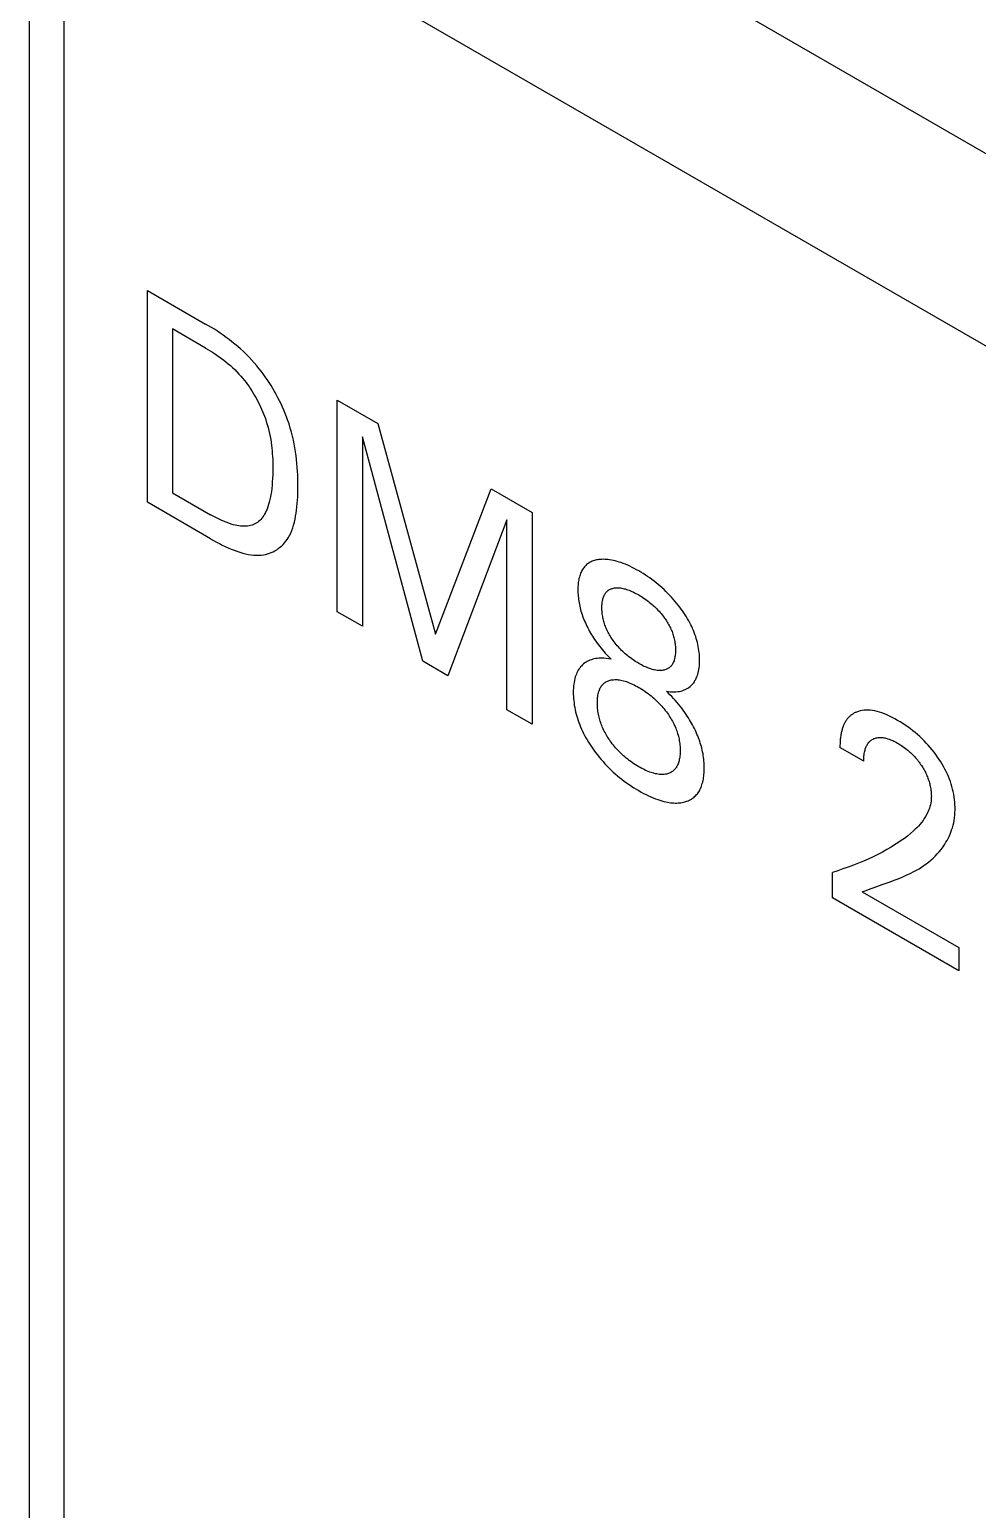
# Model space of a CAD drawing. Extents: x 0 to 420, y 0 to 297.
# Drawn here: x 175.19 to 183.23, y 140.64 to 153.19 of the extents above; entities that cross this region are included whole.
import ezdxf

# ---------------------------------------------------------------- set-up
doc = ezdxf.new("R2010")
doc.units = 0
doc.header["$LTSCALE"] = 23.1
doc.layers.add('40000_ISO', color=7, linetype='CONTINUOUS')

msp = doc.modelspace()

# ---------------------------------------------------------------- linework, layer by layer
at = {"layer": '40000_ISO', "color": 7, "linetype": 'CONTINUOUS'}
for p, q in [((199.879, 142.569), (176.191, 156.245)), ((175.191, 120.319), (175.191, 155.428)), ((175.484, 119.91), (175.484, 155.02)), ((199.172, 141.344), (175.484, 155.02)), ((176.191, 149.182), (176.191, 150.978)), ((176.191, 150.978), (176.684, 150.694)), ((176.404, 150.652), (176.404, 149.263)), ((176.684, 150.49), (176.404, 150.652)), ((176.709, 150.679), (176.684, 150.694)), ((176.734, 150.664), (176.709, 150.679)), ((176.759, 150.649), (176.734, 150.664)), ((176.784, 150.633), (176.759, 150.649)), ((176.809, 150.616), (176.784, 150.633)), ((176.833, 150.599), (176.809, 150.616)), ((176.858, 150.581), (176.833, 150.599)), ((176.883, 150.563), (176.858, 150.581)), ((176.908, 150.544), (176.883, 150.563)), ((176.932, 150.524), (176.908, 150.544)), ((176.957, 150.504), (176.932, 150.524)), ((176.981, 150.483), (176.957, 150.504)), ((176.684, 150.49), (176.703, 150.479)), ((176.703, 150.479), (176.722, 150.467)), ((176.722, 150.467), (176.742, 150.455)), ((176.742, 150.455), (176.761, 150.443)), ((176.761, 150.443), (176.78, 150.43)), ((176.78, 150.43), (176.799, 150.416)), ((176.799, 150.416), (176.819, 150.402)), ((176.819, 150.402), (176.838, 150.388)), ((176.838, 150.388), (176.857, 150.373)), ((177.005, 150.461), (176.981, 150.483)), ((177.028, 150.438), (177.005, 150.461)), ((177.052, 150.415), (177.028, 150.438)), ((177.074, 150.391), (177.052, 150.415)), ((177.097, 150.366), (177.074, 150.391)), ((176.857, 150.373), (176.876, 150.357)), ((176.876, 150.357), (176.894, 150.341)), ((176.894, 150.341), (176.913, 150.324)), ((176.913, 150.324), (176.931, 150.307)), ((176.931, 150.307), (176.949, 150.289)), ((176.949, 150.289), (176.966, 150.27)), ((176.966, 150.27), (176.984, 150.251)), ((176.984, 150.251), (177.001, 150.231)), ((177.119, 150.34), (177.097, 150.366)), ((177.137, 150.318), (177.119, 150.34)), ((177.155, 150.295), (177.137, 150.318)), ((177.173, 150.271), (177.155, 150.295)), ((177.19, 150.247), (177.173, 150.271)), ((177.001, 150.231), (177.014, 150.214)), ((177.014, 150.214), (177.027, 150.197)), ((177.027, 150.197), (177.04, 150.18)), ((177.04, 150.18), (177.053, 150.163)), ((177.053, 150.163), (177.065, 150.145)), ((177.065, 150.145), (177.077, 150.126)), ((177.077, 150.126), (177.088, 150.108)), ((177.207, 150.223), (177.19, 150.247)), ((177.223, 150.198), (177.207, 150.223)), ((177.239, 150.173), (177.223, 150.198)), ((177.254, 150.147), (177.239, 150.173)), ((177.269, 150.121), (177.254, 150.147)), ((177.088, 150.108), (177.1, 150.089)), ((177.1, 150.089), (177.11, 150.07)), ((177.11, 150.07), (177.121, 150.05)), ((177.121, 150.05), (177.131, 150.031)), ((177.131, 150.031), (177.141, 150.011)), ((177.141, 150.011), (177.15, 149.992)), ((177.284, 150.095), (177.269, 150.121)), ((177.298, 150.069), (177.284, 150.095)), ((177.311, 150.042), (177.298, 150.069)), ((177.324, 150.016), (177.311, 150.042)), ((177.337, 149.989), (177.324, 150.016)), ((177.801, 148.253), (177.801, 150.049)), ((177.801, 150.049), (178.146, 149.85)), ((177.15, 149.992), (177.159, 149.972)), ((177.159, 149.972), (177.168, 149.952)), ((177.168, 149.952), (177.176, 149.932)), ((177.176, 149.932), (177.184, 149.912)), ((177.184, 149.912), (177.191, 149.892)), ((177.191, 149.892), (177.199, 149.867)), ((177.348, 149.962), (177.337, 149.989)), ((177.359, 149.935), (177.348, 149.962)), ((177.37, 149.908), (177.359, 149.935)), ((177.38, 149.881), (177.37, 149.908)), ((177.392, 149.847), (177.38, 149.881)), ((177.199, 149.867), (177.207, 149.841)), ((177.207, 149.841), (177.214, 149.816)), ((177.214, 149.816), (177.221, 149.79)), ((177.221, 149.79), (177.226, 149.765)), ((177.226, 149.765), (177.231, 149.74)), ((177.402, 149.812), (177.392, 149.847)), ((177.412, 149.778), (177.402, 149.812)), ((177.421, 149.744), (177.412, 149.778)), ((178.146, 149.85), (178.634, 148.064)), ((177.231, 149.74), (177.236, 149.715)), ((177.236, 149.715), (177.24, 149.69)), ((177.24, 149.69), (177.243, 149.666)), ((177.243, 149.666), (177.246, 149.641)), ((177.246, 149.641), (177.248, 149.617)), ((177.429, 149.71), (177.421, 149.744)), ((177.436, 149.677), (177.429, 149.71)), ((177.442, 149.643), (177.436, 149.677)), ((177.447, 149.61), (177.442, 149.643)), ((178.014, 149.738), (178.014, 148.13)), ((178.526, 147.834), (178.014, 149.738)), ((177.248, 149.617), (177.25, 149.593)), ((177.25, 149.593), (177.252, 149.569)), ((177.252, 149.569), (177.253, 149.545)), ((177.253, 149.545), (177.254, 149.521)), ((177.254, 149.521), (177.254, 149.498)), ((177.254, 149.498), (177.254, 149.475)), ((177.452, 149.577), (177.447, 149.61)), ((177.456, 149.544), (177.452, 149.577)), ((177.459, 149.511), (177.456, 149.544)), ((177.462, 149.478), (177.459, 149.511)), ((177.252, 149.385), (177.25, 149.356)), ((177.253, 149.415), (177.252, 149.385)), ((177.254, 149.445), (177.253, 149.415)), ((177.254, 149.475), (177.254, 149.445)), ((177.464, 149.445), (177.462, 149.478)), ((177.465, 149.413), (177.464, 149.445)), ((177.466, 149.381), (177.465, 149.413)), ((177.467, 149.349), (177.466, 149.381)), ((176.404, 149.263), (176.727, 149.076)), ((177.238, 149.249), (177.234, 149.227)), ((177.242, 149.272), (177.238, 149.249)), ((177.245, 149.3), (177.242, 149.272)), ((177.248, 149.328), (177.245, 149.3)), ((177.25, 149.356), (177.248, 149.328)), ((177.465, 149.229), (177.466, 149.258)), ((177.466, 149.258), (177.467, 149.288)), ((177.467, 149.317), (177.467, 149.349)), ((177.467, 149.288), (177.467, 149.317)), ((178.634, 148.064), (179.107, 149.295)), ((179.107, 149.295), (179.453, 149.095)), ((176.726, 148.873), (176.191, 149.182)), ((177.205, 149.123), (177.199, 149.109)), ((177.212, 149.143), (177.205, 149.123)), ((177.219, 149.163), (177.212, 149.143)), ((177.224, 149.184), (177.219, 149.163)), ((177.23, 149.205), (177.224, 149.184)), ((177.234, 149.227), (177.23, 149.205)), ((177.456, 149.116), (177.459, 149.144)), ((177.459, 149.144), (177.462, 149.172)), ((177.462, 149.172), (177.464, 149.2)), ((177.464, 149.2), (177.465, 149.229)), ((176.749, 149.064), (176.727, 149.076)), ((176.771, 149.052), (176.749, 149.064)), ((176.793, 149.041), (176.771, 149.052)), ((176.815, 149.03), (176.793, 149.041)), ((176.837, 149.021), (176.815, 149.03)), ((176.859, 149.012), (176.837, 149.021)), ((176.88, 149.004), (176.859, 149.012)), ((176.902, 148.997), (176.88, 149.004)), ((176.918, 148.992), (176.902, 148.997)), ((177.09, 148.993), (177.078, 148.989)), ((177.101, 148.999), (177.09, 148.993)), ((177.112, 149.005), (177.101, 148.999)), ((177.123, 149.011), (177.112, 149.005)), ((177.133, 149.019), (177.123, 149.011)), ((177.143, 149.027), (177.133, 149.019)), ((177.152, 149.037), (177.143, 149.027)), ((177.161, 149.047), (177.152, 149.037)), ((177.17, 149.058), (177.161, 149.047)), ((177.178, 149.07), (177.17, 149.058)), ((177.185, 149.082), (177.178, 149.07)), ((177.192, 149.096), (177.185, 149.082)), ((177.199, 149.109), (177.192, 149.096)), ((177.431, 148.988), (177.437, 149.013)), ((177.437, 149.013), (177.443, 149.038)), ((177.443, 149.038), (177.448, 149.063)), ((177.448, 149.063), (177.452, 149.09)), ((177.452, 149.09), (177.456, 149.116)), ((179.24, 149.032), (178.74, 147.71)), ((179.24, 147.422), (179.24, 149.032)), ((179.453, 149.095), (179.453, 147.299)), ((176.726, 148.873), (176.751, 148.859)), ((176.934, 148.988), (176.918, 148.992)), ((176.95, 148.985), (176.934, 148.988)), ((176.965, 148.982), (176.95, 148.985)), ((176.981, 148.98), (176.965, 148.982)), ((176.996, 148.979), (176.981, 148.98)), ((177.011, 148.978), (176.996, 148.979)), ((177.026, 148.979), (177.011, 148.978)), ((177.04, 148.98), (177.026, 148.979)), ((177.053, 148.982), (177.04, 148.98)), ((177.066, 148.985), (177.053, 148.982)), ((177.078, 148.989), (177.066, 148.985)), ((177.375, 148.865), (177.385, 148.881)), ((177.385, 148.881), (177.396, 148.9)), ((177.396, 148.9), (177.406, 148.921)), ((177.406, 148.921), (177.415, 148.942)), ((177.415, 148.942), (177.423, 148.965)), ((177.423, 148.965), (177.431, 148.988)), ((176.751, 148.859), (176.776, 148.845)), ((176.776, 148.845), (176.801, 148.832)), ((176.801, 148.832), (176.826, 148.819)), ((176.826, 148.819), (176.851, 148.807)), ((176.851, 148.807), (176.876, 148.796)), ((176.876, 148.796), (176.901, 148.785)), ((176.901, 148.785), (176.925, 148.775)), ((176.925, 148.775), (176.95, 148.766)), ((176.95, 148.766), (176.974, 148.758)), ((176.974, 148.758), (176.999, 148.751)), ((176.999, 148.751), (177.023, 148.745)), ((177.023, 148.745), (177.046, 148.74)), ((177.191, 148.739), (177.208, 148.744)), ((177.208, 148.744), (177.225, 148.749)), ((177.225, 148.749), (177.241, 148.755)), ((177.241, 148.755), (177.257, 148.762)), ((177.257, 148.762), (177.272, 148.77)), ((177.272, 148.77), (177.287, 148.779)), ((177.287, 148.779), (177.301, 148.789)), ((177.301, 148.789), (177.315, 148.8)), ((177.315, 148.8), (177.328, 148.811)), ((177.328, 148.811), (177.341, 148.824)), ((177.341, 148.824), (177.353, 148.837)), ((177.353, 148.837), (177.364, 148.851)), ((177.364, 148.851), (177.375, 148.865)), ((177.046, 148.74), (177.07, 148.736)), ((177.07, 148.736), (177.093, 148.733)), ((177.093, 148.733), (177.115, 148.732)), ((177.115, 148.732), (177.138, 148.732)), ((177.138, 148.732), (177.156, 148.734)), ((177.156, 148.734), (177.174, 148.736)), ((177.174, 148.736), (177.191, 148.739)), ((179.886, 148.62), (179.881, 148.612)), ((179.891, 148.627), (179.886, 148.62)), ((179.897, 148.634), (179.891, 148.627)), ((179.903, 148.641), (179.897, 148.634)), ((179.909, 148.647), (179.903, 148.641)), ((179.916, 148.653), (179.909, 148.647)), ((179.923, 148.659), (179.916, 148.653)), ((179.93, 148.664), (179.923, 148.659)), ((179.938, 148.669), (179.93, 148.664)), ((179.946, 148.674), (179.938, 148.669)), ((179.954, 148.678), (179.946, 148.674)), ((179.963, 148.682), (179.954, 148.678)), ((179.972, 148.685), (179.963, 148.682)), ((179.981, 148.688), (179.972, 148.685)), ((179.99, 148.69), (179.981, 148.688)), ((179.999, 148.693), (179.99, 148.69)), ((180.008, 148.694), (179.999, 148.693)), ((180.02, 148.696), (180.008, 148.694)), ((180.033, 148.698), (180.02, 148.696)), ((180.045, 148.698), (180.033, 148.698)), ((180.058, 148.699), (180.045, 148.698)), ((180.071, 148.698), (180.058, 148.699)), ((180.084, 148.698), (180.071, 148.698)), ((180.097, 148.697), (180.084, 148.698)), ((180.11, 148.695), (180.097, 148.697)), ((180.126, 148.692), (180.11, 148.695)), ((180.143, 148.689), (180.126, 148.692)), ((180.159, 148.685), (180.143, 148.689)), ((180.176, 148.68), (180.159, 148.685)), ((180.193, 148.675), (180.176, 148.68)), ((180.21, 148.67), (180.193, 148.675)), ((180.227, 148.663), (180.21, 148.67)), ((180.245, 148.656), (180.227, 148.663)), ((180.264, 148.648), (180.245, 148.656)), ((180.283, 148.639), (180.264, 148.648)), ((180.301, 148.63), (180.283, 148.639)), ((180.32, 148.62), (180.301, 148.63)), ((180.339, 148.61), (180.32, 148.62)), ((179.845, 148.501), (179.844, 148.489)), ((179.847, 148.513), (179.845, 148.501)), ((179.849, 148.525), (179.847, 148.513)), ((179.851, 148.536), (179.849, 148.525)), ((179.854, 148.547), (179.851, 148.536)), ((179.857, 148.558), (179.854, 148.547)), ((179.86, 148.568), (179.857, 148.558)), ((179.864, 148.578), (179.86, 148.568)), ((179.868, 148.587), (179.864, 148.578)), ((179.872, 148.596), (179.868, 148.587)), ((179.876, 148.604), (179.872, 148.596)), ((179.881, 148.612), (179.876, 148.604)), ((180.358, 148.6), (180.339, 148.61)), ((180.376, 148.588), (180.358, 148.6)), ((180.395, 148.577), (180.376, 148.588)), ((180.414, 148.565), (180.395, 148.577)), ((180.433, 148.552), (180.414, 148.565)), ((180.451, 148.54), (180.433, 148.552)), ((180.47, 148.526), (180.451, 148.54)), ((180.489, 148.512), (180.47, 148.526)), ((180.506, 148.499), (180.489, 148.512)), ((180.523, 148.485), (180.506, 148.499)), ((179.843, 148.477), (179.842, 148.465)), ((179.842, 148.465), (179.842, 148.452)), ((179.842, 148.452), (179.842, 148.439)), ((179.842, 148.439), (179.842, 148.426)), ((179.842, 148.426), (179.842, 148.412)), ((179.842, 148.412), (179.843, 148.399)), ((179.844, 148.489), (179.843, 148.477)), ((179.843, 148.399), (179.844, 148.385)), ((179.844, 148.385), (179.846, 148.371)), ((179.846, 148.371), (179.847, 148.357)), ((180.054, 148.363), (180.056, 148.371)), ((180.056, 148.371), (180.059, 148.378)), ((180.059, 148.378), (180.062, 148.386)), ((180.062, 148.386), (180.065, 148.392)), ((180.065, 148.392), (180.068, 148.399)), ((180.068, 148.399), (180.072, 148.405)), ((180.072, 148.405), (180.076, 148.411)), ((180.076, 148.411), (180.08, 148.416)), ((180.08, 148.416), (180.084, 148.422)), ((180.084, 148.422), (180.089, 148.426)), ((180.089, 148.426), (180.094, 148.431)), ((180.094, 148.431), (180.099, 148.435)), ((180.099, 148.435), (180.105, 148.439)), ((180.105, 148.439), (180.111, 148.442)), ((180.111, 148.442), (180.117, 148.445)), ((180.117, 148.445), (180.123, 148.448)), ((180.123, 148.448), (180.129, 148.45)), ((180.129, 148.45), (180.136, 148.452)), ((180.136, 148.452), (180.143, 148.454)), ((180.143, 148.454), (180.151, 148.455)), ((180.151, 148.455), (180.159, 148.456)), ((180.159, 148.456), (180.168, 148.457)), ((180.168, 148.457), (180.177, 148.457)), ((180.177, 148.457), (180.186, 148.457)), ((180.186, 148.457), (180.195, 148.456)), ((180.195, 148.456), (180.204, 148.455)), ((180.204, 148.455), (180.214, 148.454)), ((180.214, 148.454), (180.224, 148.452)), ((180.224, 148.452), (180.234, 148.449)), ((180.234, 148.449), (180.244, 148.447)), ((180.244, 148.447), (180.255, 148.443)), ((180.255, 148.443), (180.265, 148.44)), ((180.265, 148.44), (180.276, 148.436)), ((180.276, 148.436), (180.287, 148.431)), ((180.287, 148.431), (180.299, 148.426)), ((180.299, 148.426), (180.311, 148.421)), ((180.311, 148.421), (180.322, 148.415)), ((180.322, 148.415), (180.334, 148.409)), ((180.334, 148.409), (180.346, 148.403)), ((180.346, 148.403), (180.358, 148.396)), ((180.358, 148.396), (180.369, 148.389)), ((180.369, 148.389), (180.381, 148.382)), ((180.381, 148.382), (180.393, 148.374)), ((180.393, 148.374), (180.405, 148.366)), ((180.405, 148.366), (180.417, 148.358)), ((180.539, 148.471), (180.523, 148.485)), ((180.556, 148.456), (180.539, 148.471)), ((180.573, 148.441), (180.556, 148.456)), ((180.589, 148.425), (180.573, 148.441)), ((180.605, 148.409), (180.589, 148.425)), ((180.62, 148.393), (180.605, 148.409)), ((180.635, 148.377), (180.62, 148.393)), ((180.65, 148.361), (180.635, 148.377)), ((178.014, 148.13), (177.801, 148.253)), ((179.847, 148.357), (179.849, 148.343)), ((179.849, 148.343), (179.852, 148.328)), ((179.852, 148.328), (179.854, 148.314)), ((179.854, 148.314), (179.858, 148.3)), ((179.858, 148.3), (179.861, 148.286)), ((179.861, 148.286), (179.864, 148.272)), ((179.864, 148.272), (179.868, 148.258)), ((179.868, 148.258), (179.873, 148.244)), ((179.873, 148.244), (179.877, 148.23)), ((180.046, 148.308), (180.047, 148.318)), ((180.046, 148.298), (180.046, 148.308)), ((180.046, 148.288), (180.046, 148.298)), ((180.046, 148.278), (180.046, 148.288)), ((180.046, 148.268), (180.046, 148.278)), ((180.047, 148.257), (180.046, 148.268)), ((180.047, 148.318), (180.048, 148.327)), ((180.048, 148.247), (180.047, 148.257)), ((180.048, 148.327), (180.049, 148.336)), ((180.049, 148.236), (180.048, 148.247)), ((180.049, 148.336), (180.05, 148.346)), ((180.05, 148.346), (180.052, 148.354)), ((180.052, 148.354), (180.054, 148.363)), ((180.417, 148.358), (180.428, 148.35)), ((180.428, 148.35), (180.44, 148.341)), ((180.44, 148.341), (180.45, 148.333)), ((180.45, 148.333), (180.461, 148.324)), ((180.461, 148.324), (180.471, 148.316)), ((180.471, 148.316), (180.481, 148.307)), ((180.481, 148.307), (180.492, 148.297)), ((180.492, 148.297), (180.502, 148.288)), ((180.502, 148.288), (180.512, 148.278)), ((180.512, 148.278), (180.521, 148.268)), ((180.521, 148.268), (180.53, 148.258)), ((180.53, 148.258), (180.539, 148.248)), ((180.539, 148.248), (180.547, 148.238)), ((180.665, 148.344), (180.65, 148.361)), ((180.679, 148.327), (180.665, 148.344)), ((180.693, 148.309), (180.679, 148.327)), ((180.707, 148.291), (180.693, 148.309)), ((180.719, 148.275), (180.707, 148.291)), ((180.73, 148.26), (180.719, 148.275)), ((180.741, 148.244), (180.73, 148.26)), ((180.751, 148.227), (180.741, 148.244)), ((179.877, 148.23), (179.882, 148.215)), ((179.882, 148.215), (179.887, 148.201)), ((179.887, 148.201), (179.893, 148.187)), ((179.893, 148.187), (179.899, 148.173)), ((179.899, 148.173), (179.905, 148.159)), ((179.905, 148.159), (179.912, 148.145)), ((179.912, 148.145), (179.919, 148.13)), ((179.919, 148.13), (179.926, 148.116)), ((179.926, 148.116), (179.934, 148.101)), ((180.05, 148.225), (180.049, 148.236)), ((180.052, 148.214), (180.05, 148.225)), ((180.054, 148.203), (180.052, 148.214)), ((180.056, 148.192), (180.054, 148.203)), ((180.059, 148.182), (180.056, 148.192)), ((180.062, 148.172), (180.059, 148.182)), ((180.065, 148.161), (180.062, 148.172)), ((180.068, 148.151), (180.065, 148.161)), ((180.071, 148.14), (180.068, 148.151)), ((180.075, 148.13), (180.071, 148.14)), ((180.079, 148.12), (180.075, 148.13)), ((180.084, 148.109), (180.079, 148.12)), ((180.547, 148.238), (180.556, 148.227)), ((180.556, 148.227), (180.564, 148.217)), ((180.564, 148.217), (180.573, 148.206)), ((180.573, 148.206), (180.574, 148.203)), ((180.574, 148.203), (180.581, 148.194)), ((180.581, 148.194), (180.587, 148.185)), ((180.587, 148.185), (180.593, 148.175)), ((180.593, 148.175), (180.599, 148.166)), ((180.599, 148.166), (180.605, 148.156)), ((180.605, 148.156), (180.611, 148.146)), ((180.611, 148.146), (180.616, 148.136)), ((180.616, 148.136), (180.622, 148.126)), ((180.622, 148.126), (180.627, 148.116)), ((180.627, 148.116), (180.631, 148.106)), ((180.762, 148.211), (180.751, 148.227)), ((180.772, 148.194), (180.762, 148.211)), ((180.782, 148.177), (180.772, 148.194)), ((180.791, 148.16), (180.782, 148.177)), ((180.8, 148.143), (180.791, 148.16)), ((180.808, 148.127), (180.8, 148.143)), ((180.815, 148.11), (180.808, 148.127)), ((179.934, 148.101), (179.941, 148.087)), ((179.941, 148.087), (179.95, 148.073)), ((179.95, 148.073), (179.958, 148.059)), ((179.958, 148.059), (179.966, 148.045)), ((179.966, 148.045), (179.975, 148.032)), ((179.975, 148.032), (179.984, 148.018)), ((179.984, 148.018), (179.994, 148.003)), ((179.994, 148.003), (180.005, 147.988)), ((180.088, 148.099), (180.084, 148.109)), ((180.093, 148.089), (180.088, 148.099)), ((180.099, 148.078), (180.093, 148.089)), ((180.104, 148.068), (180.099, 148.078)), ((180.11, 148.058), (180.104, 148.068)), ((180.116, 148.048), (180.11, 148.058)), ((180.122, 148.038), (180.116, 148.048)), ((180.128, 148.028), (180.122, 148.038)), ((180.135, 148.018), (180.128, 148.028)), ((180.142, 148.009), (180.135, 148.018)), ((180.15, 147.998), (180.142, 148.009)), ((180.158, 147.987), (180.15, 147.998)), ((180.631, 148.106), (180.636, 148.095)), ((180.636, 148.095), (180.64, 148.085)), ((180.64, 148.085), (180.644, 148.075)), ((180.644, 148.075), (180.647, 148.064)), ((180.647, 148.064), (180.651, 148.054)), ((180.651, 148.054), (180.654, 148.044)), ((180.654, 148.044), (180.656, 148.034)), ((180.656, 148.034), (180.659, 148.023)), ((180.659, 148.023), (180.661, 148.012)), ((180.661, 148.012), (180.663, 148.001)), ((180.663, 148.001), (180.665, 147.991)), ((180.665, 147.991), (180.667, 147.98)), ((180.822, 148.094), (180.815, 148.11)), ((180.829, 148.077), (180.822, 148.094)), ((180.835, 148.06), (180.829, 148.077)), ((180.841, 148.044), (180.835, 148.06)), ((180.846, 148.027), (180.841, 148.044)), ((180.851, 148.01), (180.846, 148.027)), ((180.855, 147.994), (180.851, 148.01)), ((180.859, 147.976), (180.855, 147.994)), ((180.005, 147.988), (180.016, 147.973)), ((180.016, 147.973), (180.027, 147.958)), ((180.027, 147.958), (180.039, 147.944)), ((180.039, 147.944), (180.05, 147.93)), ((180.05, 147.93), (180.062, 147.916)), ((180.062, 147.916), (180.074, 147.903)), ((180.074, 147.903), (180.086, 147.889)), ((180.086, 147.889), (180.098, 147.876)), ((180.098, 147.876), (180.11, 147.864)), ((180.11, 147.864), (180.123, 147.852)), ((180.167, 147.976), (180.158, 147.987)), ((180.176, 147.965), (180.167, 147.976)), ((180.185, 147.955), (180.176, 147.965)), ((180.194, 147.945), (180.185, 147.955)), ((180.203, 147.935), (180.194, 147.945)), ((180.213, 147.925), (180.203, 147.935)), ((180.223, 147.915), (180.213, 147.925)), ((180.233, 147.906), (180.223, 147.915)), ((180.244, 147.897), (180.233, 147.906)), ((180.254, 147.888), (180.244, 147.897)), ((180.264, 147.879), (180.254, 147.888)), ((180.275, 147.871), (180.264, 147.879)), ((180.287, 147.862), (180.275, 147.871)), ((180.665, 147.87), (180.663, 147.861)), ((180.667, 147.879), (180.665, 147.87)), ((180.667, 147.98), (180.668, 147.969)), ((180.668, 147.889), (180.667, 147.879)), ((180.668, 147.969), (180.669, 147.959)), ((180.669, 147.898), (180.668, 147.889)), ((180.669, 147.959), (180.669, 147.948)), ((180.669, 147.948), (180.67, 147.938)), ((180.67, 147.918), (180.669, 147.908)), ((180.669, 147.908), (180.669, 147.898)), ((180.67, 147.938), (180.67, 147.928)), ((180.67, 147.928), (180.67, 147.918)), ((180.863, 147.959), (180.859, 147.976)), ((180.866, 147.942), (180.863, 147.959)), ((180.868, 147.925), (180.866, 147.942)), ((180.87, 147.908), (180.868, 147.925)), ((180.872, 147.892), (180.87, 147.908)), ((180.873, 147.875), (180.872, 147.892)), ((180.873, 147.859), (180.873, 147.875)), ((178.74, 147.71), (178.526, 147.834)), ((179.839, 147.747), (179.833, 147.736)), ((179.844, 147.757), (179.839, 147.747)), ((179.851, 147.767), (179.844, 147.757)), ((179.857, 147.776), (179.851, 147.767)), ((179.864, 147.785), (179.857, 147.776)), ((179.871, 147.793), (179.864, 147.785)), ((179.88, 147.803), (179.871, 147.793)), ((179.89, 147.811), (179.88, 147.803)), ((179.9, 147.819), (179.89, 147.811)), ((179.911, 147.826), (179.9, 147.819)), ((179.921, 147.832), (179.911, 147.826)), ((179.933, 147.838), (179.921, 147.832)), ((179.944, 147.843), (179.933, 147.838)), ((179.956, 147.847), (179.944, 147.843)), ((179.968, 147.851), (179.956, 147.847)), ((179.981, 147.854), (179.968, 147.851)), ((179.993, 147.856), (179.981, 147.854)), ((180.006, 147.858), (179.993, 147.856)), ((180.02, 147.86), (180.006, 147.858)), ((180.034, 147.86), (180.02, 147.86)), ((180.048, 147.86), (180.034, 147.86)), ((180.062, 147.86), (180.048, 147.86)), ((180.082, 147.858), (180.062, 147.86)), ((180.102, 147.855), (180.082, 147.858)), ((180.123, 147.852), (180.102, 147.855)), ((180.298, 147.853), (180.287, 147.862)), ((180.31, 147.845), (180.298, 147.853)), ((180.322, 147.837), (180.31, 147.845)), ((180.334, 147.83), (180.322, 147.837)), ((180.346, 147.822), (180.334, 147.83)), ((180.358, 147.815), (180.346, 147.822)), ((180.37, 147.809), (180.358, 147.815)), ((180.381, 147.802), (180.37, 147.809)), ((180.393, 147.796), (180.381, 147.802)), ((180.405, 147.79), (180.393, 147.796)), ((180.417, 147.785), (180.405, 147.79)), ((180.429, 147.78), (180.417, 147.785)), ((180.441, 147.775), (180.429, 147.78)), ((180.451, 147.771), (180.441, 147.775)), ((180.461, 147.768), (180.451, 147.771)), ((180.472, 147.765), (180.461, 147.768)), ((180.482, 147.762), (180.472, 147.765)), ((180.492, 147.76), (180.482, 147.762)), ((180.503, 147.758), (180.492, 147.76)), ((180.513, 147.756), (180.503, 147.758)), ((180.522, 147.756), (180.513, 147.756)), ((180.531, 147.755), (180.522, 147.756)), ((180.54, 147.755), (180.531, 147.755)), ((180.549, 147.755), (180.54, 147.755)), ((180.557, 147.756), (180.549, 147.755)), ((180.566, 147.758), (180.557, 147.756)), ((180.574, 147.759), (180.566, 147.758)), ((180.58, 147.761), (180.574, 147.759)), ((180.587, 147.763), (180.58, 147.761)), ((180.593, 147.766), (180.587, 147.763)), ((180.6, 147.768), (180.593, 147.766)), ((180.605, 147.772), (180.6, 147.768)), ((180.611, 147.775), (180.605, 147.772)), ((180.617, 147.779), (180.611, 147.775)), ((180.622, 147.783), (180.617, 147.779)), ((180.627, 147.788), (180.622, 147.783)), ((180.632, 147.793), (180.627, 147.788)), ((180.636, 147.798), (180.632, 147.793)), ((180.64, 147.804), (180.636, 147.798)), ((180.644, 147.81), (180.64, 147.804)), ((180.648, 147.816), (180.644, 147.81)), ((180.651, 147.823), (180.648, 147.816)), ((180.654, 147.83), (180.651, 147.823)), ((180.657, 147.837), (180.654, 147.83)), ((180.659, 147.844), (180.657, 147.837)), ((180.661, 147.853), (180.659, 147.844)), ((180.663, 147.861), (180.661, 147.853)), ((180.862, 147.735), (180.865, 147.749)), ((180.865, 147.749), (180.868, 147.764)), ((180.868, 147.764), (180.87, 147.779)), ((180.87, 147.779), (180.872, 147.795)), ((180.872, 147.795), (180.873, 147.811)), ((180.874, 147.843), (180.873, 147.859)), ((180.873, 147.827), (180.874, 147.843)), ((180.873, 147.811), (180.873, 147.827)), ((179.805, 147.622), (179.804, 147.605)), ((179.807, 147.639), (179.805, 147.622)), ((179.81, 147.655), (179.807, 147.639)), ((179.813, 147.671), (179.81, 147.655)), ((179.816, 147.686), (179.813, 147.671)), ((179.82, 147.701), (179.816, 147.686)), ((179.824, 147.713), (179.82, 147.701)), ((179.829, 147.725), (179.824, 147.713)), ((179.833, 147.736), (179.829, 147.725)), ((180.032, 147.608), (180.036, 147.615)), ((180.036, 147.615), (180.04, 147.622)), ((180.04, 147.622), (180.045, 147.628)), ((180.045, 147.628), (180.05, 147.634)), ((180.05, 147.634), (180.055, 147.64)), ((180.055, 147.64), (180.061, 147.645)), ((180.061, 147.645), (180.067, 147.65)), ((180.067, 147.65), (180.073, 147.654)), ((180.073, 147.654), (180.079, 147.658)), ((180.079, 147.658), (180.086, 147.662)), ((180.086, 147.662), (180.093, 147.665)), ((180.093, 147.665), (180.1, 147.668)), ((180.1, 147.668), (180.108, 147.671)), ((180.108, 147.671), (180.115, 147.673)), ((180.115, 147.673), (180.124, 147.675)), ((180.124, 147.675), (180.134, 147.676)), ((180.134, 147.676), (180.144, 147.677)), ((180.144, 147.677), (180.154, 147.678)), ((180.154, 147.678), (180.164, 147.678)), ((180.164, 147.678), (180.174, 147.678)), ((180.174, 147.678), (180.184, 147.677)), ((180.184, 147.677), (180.195, 147.675)), ((180.195, 147.675), (180.207, 147.673)), ((180.207, 147.673), (180.218, 147.671)), ((180.218, 147.671), (180.23, 147.668)), ((180.23, 147.668), (180.242, 147.664)), ((180.242, 147.664), (180.253, 147.661)), ((180.253, 147.661), (180.265, 147.656)), ((180.265, 147.656), (180.278, 147.651)), ((180.278, 147.651), (180.291, 147.646)), ((180.291, 147.646), (180.305, 147.64)), ((180.305, 147.64), (180.318, 147.633)), ((180.318, 147.633), (180.331, 147.626)), ((180.331, 147.626), (180.344, 147.619)), ((180.344, 147.619), (180.358, 147.612)), ((180.774, 147.605), (180.784, 147.612)), ((180.784, 147.612), (180.793, 147.619)), ((180.793, 147.619), (180.802, 147.627)), ((180.802, 147.627), (180.81, 147.635)), ((180.81, 147.635), (180.817, 147.643)), ((180.817, 147.643), (180.824, 147.651)), ((180.824, 147.651), (180.83, 147.66)), ((180.83, 147.66), (180.835, 147.669)), ((180.835, 147.669), (180.841, 147.679)), ((180.841, 147.679), (180.846, 147.689)), ((180.846, 147.689), (180.85, 147.699)), ((180.85, 147.699), (180.854, 147.71)), ((180.854, 147.71), (180.858, 147.721)), ((180.858, 147.721), (180.862, 147.735)), ((179.804, 147.605), (179.803, 147.588)), ((179.803, 147.588), (179.803, 147.57)), ((179.803, 147.57), (179.803, 147.553)), ((179.803, 147.553), (179.804, 147.535)), ((179.804, 147.535), (179.805, 147.517)), ((179.805, 147.517), (179.807, 147.498)), ((179.807, 147.498), (179.809, 147.48)), ((180.007, 147.493), (180.008, 147.504)), ((180.007, 147.482), (180.007, 147.493)), ((180.008, 147.515), (180.009, 147.526)), ((180.008, 147.504), (180.008, 147.515)), ((180.009, 147.526), (180.011, 147.536)), ((180.011, 147.536), (180.012, 147.547)), ((180.012, 147.547), (180.014, 147.557)), ((180.014, 147.557), (180.016, 147.567)), ((180.016, 147.567), (180.019, 147.576)), ((180.019, 147.576), (180.022, 147.584)), ((180.022, 147.584), (180.025, 147.592)), ((180.025, 147.592), (180.028, 147.6)), ((180.028, 147.6), (180.032, 147.608)), ((180.358, 147.612), (180.371, 147.604)), ((180.371, 147.604), (180.384, 147.596)), ((180.384, 147.596), (180.398, 147.587)), ((180.398, 147.587), (180.411, 147.578)), ((180.411, 147.578), (180.424, 147.569)), ((180.424, 147.569), (180.438, 147.559)), ((180.438, 147.559), (180.451, 147.549)), ((180.451, 147.549), (180.463, 147.54)), ((180.463, 147.54), (180.475, 147.53)), ((180.475, 147.53), (180.486, 147.52)), ((180.486, 147.52), (180.498, 147.509)), ((180.498, 147.509), (180.509, 147.498)), ((180.509, 147.498), (180.521, 147.487)), ((180.521, 147.487), (180.532, 147.476)), ((180.608, 147.565), (180.593, 147.579)), ((180.593, 147.579), (180.609, 147.576)), ((180.623, 147.55), (180.608, 147.565)), ((180.609, 147.576), (180.626, 147.575)), ((180.638, 147.534), (180.623, 147.55)), ((180.626, 147.575), (180.642, 147.574)), ((180.652, 147.519), (180.638, 147.534)), ((180.642, 147.574), (180.658, 147.574)), ((180.667, 147.503), (180.652, 147.519)), ((180.658, 147.574), (180.673, 147.574)), ((180.681, 147.487), (180.667, 147.503)), ((180.673, 147.574), (180.689, 147.576)), ((180.695, 147.47), (180.681, 147.487)), ((180.689, 147.576), (180.703, 147.578)), ((180.703, 147.578), (180.718, 147.581)), ((180.718, 147.581), (180.731, 147.586)), ((180.731, 147.586), (180.743, 147.59)), ((180.743, 147.59), (180.753, 147.594)), ((180.753, 147.594), (180.764, 147.599)), ((180.764, 147.599), (180.774, 147.605)), ((179.453, 147.299), (179.24, 147.422)), ((179.809, 147.48), (179.811, 147.461)), ((179.811, 147.461), (179.815, 147.442)), ((179.815, 147.442), (179.818, 147.423)), ((179.818, 147.423), (179.822, 147.404)), ((179.822, 147.404), (179.827, 147.386)), ((179.827, 147.386), (179.832, 147.368)), ((179.832, 147.368), (179.838, 147.35)), ((180.007, 147.47), (180.007, 147.482)), ((180.008, 147.458), (180.007, 147.47)), ((180.008, 147.446), (180.008, 147.458)), ((180.009, 147.434), (180.008, 147.446)), ((180.01, 147.422), (180.009, 147.434)), ((180.012, 147.409), (180.01, 147.422)), ((180.014, 147.397), (180.012, 147.409)), ((180.016, 147.384), (180.014, 147.397)), ((180.019, 147.372), (180.016, 147.384)), ((180.022, 147.36), (180.019, 147.372)), ((180.532, 147.476), (180.543, 147.465)), ((180.543, 147.465), (180.553, 147.453)), ((180.553, 147.453), (180.563, 147.442)), ((180.563, 147.442), (180.573, 147.43)), ((180.573, 147.43), (180.583, 147.417)), ((180.583, 147.417), (180.592, 147.405)), ((180.592, 147.405), (180.601, 147.392)), ((180.601, 147.392), (180.609, 147.381)), ((180.609, 147.381), (180.616, 147.37)), ((180.616, 147.37), (180.623, 147.359)), ((180.708, 147.453), (180.695, 147.47)), ((180.722, 147.436), (180.708, 147.453)), ((180.735, 147.418), (180.722, 147.436)), ((180.748, 147.4), (180.735, 147.418)), ((180.76, 147.382), (180.748, 147.4)), ((180.77, 147.367), (180.76, 147.382)), ((180.779, 147.353), (180.77, 147.367)), ((182.144, 147.363), (182.14, 147.359)), ((182.149, 147.367), (182.144, 147.363)), ((182.153, 147.372), (182.149, 147.367)), ((182.158, 147.375), (182.153, 147.372)), ((182.163, 147.379), (182.158, 147.375)), ((182.168, 147.383), (182.163, 147.379)), ((182.173, 147.386), (182.168, 147.383)), ((182.178, 147.389), (182.173, 147.386)), ((182.183, 147.392), (182.178, 147.389)), ((182.189, 147.395), (182.183, 147.392)), ((182.194, 147.398), (182.189, 147.395)), ((182.2, 147.4), (182.194, 147.398)), ((182.206, 147.403), (182.2, 147.4)), ((182.221, 147.408), (182.206, 147.403)), ((182.236, 147.413), (182.221, 147.408)), ((182.252, 147.416), (182.236, 147.413)), ((182.269, 147.418), (182.252, 147.416)), ((182.286, 147.419), (182.269, 147.418)), ((182.303, 147.419), (182.286, 147.419)), ((182.321, 147.418), (182.303, 147.419)), ((182.34, 147.415), (182.321, 147.418)), ((182.36, 147.412), (182.34, 147.415)), ((182.379, 147.407), (182.36, 147.412)), ((182.399, 147.402), (182.379, 147.407)), ((182.419, 147.395), (182.399, 147.402)), ((182.441, 147.387), (182.419, 147.395)), ((182.463, 147.378), (182.441, 147.387)), ((182.485, 147.368), (182.463, 147.378)), ((182.508, 147.357), (182.485, 147.368)), ((179.838, 147.35), (179.844, 147.331)), ((179.844, 147.331), (179.85, 147.313)), ((179.85, 147.313), (179.857, 147.295)), ((179.857, 147.295), (179.864, 147.277)), ((179.864, 147.277), (179.872, 147.258)), ((179.872, 147.258), (179.881, 147.24)), ((179.881, 147.24), (179.89, 147.222)), ((180.025, 147.348), (180.022, 147.36)), ((180.028, 147.336), (180.025, 147.348)), ((180.032, 147.324), (180.028, 147.336)), ((180.035, 147.312), (180.032, 147.324)), ((180.04, 147.301), (180.035, 147.312)), ((180.044, 147.289), (180.04, 147.301)), ((180.049, 147.277), (180.044, 147.289)), ((180.054, 147.265), (180.049, 147.277)), ((180.06, 147.253), (180.054, 147.265)), ((180.065, 147.241), (180.06, 147.253)), ((180.072, 147.23), (180.065, 147.241)), ((180.623, 147.359), (180.63, 147.348)), ((180.63, 147.348), (180.637, 147.337)), ((180.637, 147.337), (180.644, 147.325)), ((180.644, 147.325), (180.65, 147.314)), ((180.65, 147.314), (180.656, 147.302)), ((180.656, 147.302), (180.661, 147.29)), ((180.661, 147.29), (180.667, 147.279)), ((180.667, 147.279), (180.672, 147.267)), ((180.672, 147.267), (180.676, 147.255)), ((180.676, 147.255), (180.68, 147.243)), ((180.68, 147.243), (180.684, 147.232)), ((180.788, 147.338), (180.779, 147.353)), ((180.797, 147.323), (180.788, 147.338)), ((180.806, 147.308), (180.797, 147.323)), ((180.814, 147.293), (180.806, 147.308)), ((180.823, 147.277), (180.814, 147.293)), ((180.83, 147.262), (180.823, 147.277)), ((180.838, 147.246), (180.83, 147.262)), ((180.845, 147.231), (180.838, 147.246)), ((182.078, 147.236), (182.076, 147.227)), ((182.08, 147.244), (182.078, 147.236)), ((182.082, 147.252), (182.08, 147.244)), ((182.084, 147.26), (182.082, 147.252)), ((182.087, 147.267), (182.084, 147.26)), ((182.089, 147.275), (182.087, 147.267)), ((182.092, 147.282), (182.089, 147.275)), ((182.095, 147.289), (182.092, 147.282)), ((182.098, 147.296), (182.095, 147.289)), ((182.101, 147.302), (182.098, 147.296)), ((182.104, 147.309), (182.101, 147.302)), ((182.108, 147.315), (182.104, 147.309)), ((182.111, 147.322), (182.108, 147.315)), ((182.115, 147.328), (182.111, 147.322)), ((182.119, 147.333), (182.115, 147.328)), ((182.123, 147.339), (182.119, 147.333)), ((182.127, 147.345), (182.123, 147.339)), ((182.131, 147.35), (182.127, 147.345)), ((182.135, 147.354), (182.131, 147.35)), ((182.14, 147.359), (182.135, 147.354)), ((182.53, 147.345), (182.508, 147.357)), ((182.553, 147.332), (182.53, 147.345)), ((182.575, 147.319), (182.553, 147.332)), ((182.597, 147.306), (182.575, 147.319)), ((182.619, 147.291), (182.597, 147.306)), ((182.64, 147.276), (182.619, 147.291)), ((182.662, 147.26), (182.64, 147.276)), ((182.684, 147.244), (182.662, 147.26)), ((182.703, 147.228), (182.684, 147.244)), ((179.89, 147.222), (179.899, 147.203)), ((179.899, 147.203), (179.909, 147.185)), ((179.909, 147.185), (179.92, 147.166)), ((179.92, 147.166), (179.931, 147.148)), ((179.931, 147.148), (179.942, 147.131)), ((179.942, 147.131), (179.953, 147.113)), ((179.953, 147.113), (179.965, 147.096)), ((180.078, 147.218), (180.072, 147.23)), ((180.084, 147.207), (180.078, 147.218)), ((180.091, 147.195), (180.084, 147.207)), ((180.098, 147.184), (180.091, 147.195)), ((180.106, 147.173), (180.098, 147.184)), ((180.113, 147.162), (180.106, 147.173)), ((180.115, 147.159), (180.113, 147.162)), ((180.124, 147.146), (180.115, 147.159)), ((180.133, 147.134), (180.124, 147.146)), ((180.143, 147.122), (180.133, 147.134)), ((180.152, 147.11), (180.143, 147.122)), ((180.162, 147.099), (180.152, 147.11)), ((180.684, 147.232), (180.688, 147.22)), ((180.688, 147.22), (180.692, 147.208)), ((180.692, 147.208), (180.695, 147.197)), ((180.695, 147.197), (180.697, 147.185)), ((180.697, 147.185), (180.7, 147.172)), ((180.7, 147.172), (180.702, 147.16)), ((180.702, 147.16), (180.704, 147.148)), ((180.704, 147.148), (180.706, 147.135)), ((180.706, 147.135), (180.707, 147.123)), ((180.707, 147.123), (180.708, 147.111)), ((180.708, 147.111), (180.709, 147.1)), ((180.852, 147.216), (180.845, 147.231)), ((180.858, 147.2), (180.852, 147.216)), ((180.864, 147.185), (180.858, 147.2)), ((180.87, 147.17), (180.864, 147.185)), ((180.875, 147.155), (180.87, 147.17)), ((180.88, 147.14), (180.875, 147.155)), ((180.885, 147.125), (180.88, 147.14)), ((180.889, 147.11), (180.885, 147.125)), ((180.893, 147.095), (180.889, 147.11)), ((182.065, 147.133), (182.064, 147.123)), ((182.064, 147.123), (182.064, 147.113)), ((182.064, 147.113), (182.064, 147.102)), ((182.066, 147.152), (182.065, 147.142)), ((182.065, 147.142), (182.065, 147.133)), ((182.067, 147.172), (182.066, 147.162)), ((182.066, 147.162), (182.066, 147.152)), ((182.068, 147.181), (182.067, 147.172)), ((182.07, 147.19), (182.068, 147.181)), ((182.071, 147.2), (182.07, 147.19)), ((182.072, 147.209), (182.071, 147.2)), ((182.074, 147.218), (182.072, 147.209)), ((182.076, 147.227), (182.074, 147.218)), ((182.287, 147.11), (182.29, 147.116)), ((182.29, 147.116), (182.294, 147.123)), ((182.294, 147.123), (182.297, 147.129)), ((182.297, 147.129), (182.301, 147.135)), ((182.301, 147.135), (182.305, 147.14)), ((182.305, 147.14), (182.309, 147.146)), ((182.309, 147.146), (182.314, 147.15)), ((182.314, 147.15), (182.319, 147.155)), ((182.319, 147.155), (182.323, 147.159)), ((182.323, 147.159), (182.329, 147.163)), ((182.329, 147.163), (182.334, 147.167)), ((182.334, 147.167), (182.339, 147.17)), ((182.339, 147.17), (182.345, 147.173)), ((182.345, 147.173), (182.352, 147.177)), ((182.352, 147.177), (182.358, 147.179)), ((182.358, 147.179), (182.365, 147.182)), ((182.365, 147.182), (182.373, 147.183)), ((182.373, 147.183), (182.38, 147.185)), ((182.38, 147.185), (182.388, 147.186)), ((182.388, 147.186), (182.395, 147.187)), ((182.395, 147.187), (182.403, 147.187)), ((182.403, 147.187), (182.411, 147.187)), ((182.411, 147.187), (182.42, 147.187)), ((182.42, 147.187), (182.428, 147.186)), ((182.428, 147.186), (182.437, 147.184)), ((182.437, 147.184), (182.446, 147.183)), ((182.446, 147.183), (182.455, 147.181)), ((182.455, 147.181), (182.463, 147.178)), ((182.463, 147.178), (182.472, 147.176)), ((182.472, 147.176), (182.482, 147.172)), ((182.482, 147.172), (182.492, 147.168)), ((182.492, 147.168), (182.502, 147.164)), ((182.502, 147.164), (182.512, 147.16)), ((182.512, 147.16), (182.522, 147.155)), ((182.522, 147.155), (182.533, 147.15)), ((182.533, 147.15), (182.543, 147.144)), ((182.543, 147.144), (182.553, 147.139)), ((182.553, 147.139), (182.564, 147.132)), ((182.564, 147.132), (182.575, 147.125)), ((182.575, 147.125), (182.587, 147.118)), ((182.587, 147.118), (182.598, 147.11)), ((182.598, 147.11), (182.609, 147.102)), ((182.722, 147.212), (182.703, 147.228)), ((182.741, 147.195), (182.722, 147.212)), ((182.76, 147.177), (182.741, 147.195)), ((182.779, 147.159), (182.76, 147.177)), ((182.797, 147.14), (182.779, 147.159)), ((182.814, 147.122), (182.797, 147.14)), ((182.831, 147.103), (182.814, 147.122)), ((179.965, 147.096), (179.977, 147.079)), ((179.977, 147.079), (179.992, 147.059)), ((179.992, 147.059), (180.007, 147.039)), ((180.007, 147.039), (180.023, 147.019)), ((180.023, 147.019), (180.039, 147.001)), ((180.039, 147.001), (180.055, 146.982)), ((180.172, 147.088), (180.162, 147.099)), ((180.182, 147.077), (180.172, 147.088)), ((180.194, 147.065), (180.182, 147.077)), ((180.205, 147.054), (180.194, 147.065)), ((180.217, 147.043), (180.205, 147.054)), ((180.228, 147.032), (180.217, 147.043)), ((180.24, 147.022), (180.228, 147.032)), ((180.252, 147.012), (180.24, 147.022)), ((180.264, 147.003), (180.252, 147.012)), ((180.277, 146.992), (180.264, 147.003)), ((180.291, 146.983), (180.277, 146.992)), ((180.7, 146.989), (180.698, 146.98)), ((180.702, 146.999), (180.7, 146.989)), ((180.704, 147.01), (180.702, 146.999)), ((180.706, 147.02), (180.704, 147.01)), ((180.707, 147.031), (180.706, 147.02)), ((180.708, 147.042), (180.707, 147.031)), ((180.709, 147.053), (180.708, 147.042)), ((180.709, 147.1), (180.709, 147.088)), ((180.709, 147.088), (180.709, 147.076)), ((180.709, 147.076), (180.709, 147.065)), ((180.709, 147.065), (180.709, 147.053)), ((180.896, 147.08), (180.893, 147.095)), ((180.9, 147.064), (180.896, 147.08)), ((180.903, 147.049), (180.9, 147.064)), ((180.905, 147.033), (180.903, 147.049)), ((180.907, 147.018), (180.905, 147.033)), ((180.909, 147.003), (180.907, 147.018)), ((180.911, 146.988), (180.909, 147.003)), ((180.912, 146.973), (180.911, 146.988)), ((182.266, 146.986), (182.064, 147.102)), ((182.266, 146.997), (182.267, 147.009)), ((182.266, 146.986), (182.266, 146.997)), ((182.267, 147.02), (182.268, 147.031)), ((182.267, 147.009), (182.267, 147.02)), ((182.268, 147.031), (182.269, 147.041)), ((182.269, 147.041), (182.271, 147.052)), ((182.271, 147.052), (182.273, 147.062)), ((182.273, 147.062), (182.275, 147.072)), ((182.275, 147.072), (182.277, 147.08)), ((182.277, 147.08), (182.279, 147.088)), ((182.279, 147.088), (182.282, 147.095)), ((182.282, 147.095), (182.284, 147.103)), ((182.284, 147.103), (182.287, 147.11)), ((182.609, 147.102), (182.62, 147.094)), ((182.62, 147.094), (182.631, 147.085)), ((182.631, 147.085), (182.64, 147.078)), ((182.64, 147.078), (182.649, 147.071)), ((182.649, 147.071), (182.657, 147.063)), ((182.657, 147.063), (182.666, 147.056)), ((182.666, 147.056), (182.674, 147.048)), ((182.674, 147.048), (182.682, 147.039)), ((182.682, 147.039), (182.691, 147.031)), ((182.691, 147.031), (182.699, 147.022)), ((182.699, 147.022), (182.706, 147.014)), ((182.706, 147.014), (182.714, 147.005)), ((182.714, 147.005), (182.721, 146.996)), ((182.721, 146.996), (182.728, 146.987)), ((182.728, 146.987), (182.735, 146.978)), ((182.847, 147.083), (182.831, 147.103)), ((182.863, 147.063), (182.847, 147.083)), ((182.878, 147.042), (182.863, 147.063)), ((182.893, 147.021), (182.878, 147.042)), ((182.907, 147.001), (182.893, 147.021)), ((182.92, 146.981), (182.907, 147.001)), ((180.055, 146.982), (180.071, 146.964)), ((180.071, 146.964), (180.088, 146.947)), ((180.088, 146.947), (180.105, 146.929)), ((180.105, 146.929), (180.123, 146.911)), ((180.123, 146.911), (180.141, 146.894)), ((180.141, 146.894), (180.159, 146.878)), ((180.159, 146.878), (180.178, 146.862)), ((180.178, 146.862), (180.196, 146.847)), ((180.304, 146.973), (180.291, 146.983)), ((180.317, 146.964), (180.304, 146.973)), ((180.331, 146.956), (180.317, 146.964)), ((180.344, 146.947), (180.331, 146.956)), ((180.358, 146.939), (180.344, 146.947)), ((180.371, 146.932), (180.358, 146.939)), ((180.385, 146.925), (180.371, 146.932)), ((180.398, 146.918), (180.385, 146.925)), ((180.412, 146.911), (180.398, 146.918)), ((180.425, 146.905), (180.412, 146.911)), ((180.438, 146.899), (180.425, 146.905)), ((180.452, 146.894), (180.438, 146.899)), ((180.463, 146.89), (180.452, 146.894)), ((180.475, 146.886), (180.463, 146.89)), ((180.487, 146.883), (180.475, 146.886)), ((180.499, 146.88), (180.487, 146.883)), ((180.51, 146.878), (180.499, 146.88)), ((180.522, 146.876), (180.51, 146.878)), ((180.533, 146.874), (180.522, 146.876)), ((180.544, 146.874), (180.533, 146.874)), ((180.554, 146.873), (180.544, 146.874)), ((180.564, 146.874), (180.554, 146.873)), ((180.574, 146.874), (180.564, 146.874)), ((180.584, 146.876), (180.574, 146.874)), ((180.593, 146.877), (180.584, 146.876)), ((180.602, 146.88), (180.593, 146.877)), ((180.61, 146.882), (180.602, 146.88)), ((180.617, 146.885), (180.61, 146.882)), ((180.624, 146.888), (180.617, 146.885)), ((180.631, 146.891), (180.624, 146.888)), ((180.638, 146.895), (180.631, 146.891)), ((180.644, 146.899), (180.638, 146.895)), ((180.65, 146.904), (180.644, 146.899)), ((180.656, 146.909), (180.65, 146.904)), ((180.662, 146.914), (180.656, 146.909)), ((180.667, 146.92), (180.662, 146.914)), ((180.672, 146.926), (180.667, 146.92)), ((180.676, 146.933), (180.672, 146.926)), ((180.681, 146.94), (180.676, 146.933)), ((180.685, 146.947), (180.681, 146.94)), ((180.688, 146.955), (180.685, 146.947)), ((180.692, 146.963), (180.688, 146.955)), ((180.695, 146.971), (180.692, 146.963)), ((180.698, 146.98), (180.695, 146.971)), ((180.908, 146.847), (180.91, 146.86)), ((180.91, 146.86), (180.911, 146.873)), ((180.911, 146.873), (180.912, 146.887)), ((180.913, 146.958), (180.912, 146.973)), ((180.912, 146.887), (180.913, 146.901)), ((180.913, 146.944), (180.913, 146.958)), ((180.913, 146.929), (180.913, 146.944)), ((180.913, 146.915), (180.913, 146.929)), ((180.913, 146.901), (180.913, 146.915)), ((182.735, 146.978), (182.742, 146.968)), ((182.742, 146.968), (182.749, 146.959)), ((182.749, 146.959), (182.756, 146.949)), ((182.756, 146.949), (182.762, 146.94)), ((182.762, 146.94), (182.767, 146.931)), ((182.767, 146.931), (182.773, 146.921)), ((182.773, 146.921), (182.778, 146.912)), ((182.778, 146.912), (182.784, 146.902)), ((182.784, 146.902), (182.789, 146.893)), ((182.789, 146.893), (182.793, 146.883)), ((182.793, 146.883), (182.798, 146.873)), ((182.798, 146.873), (182.802, 146.863)), ((182.802, 146.863), (182.806, 146.853)), ((182.932, 146.961), (182.92, 146.981)), ((182.944, 146.94), (182.932, 146.961)), ((182.955, 146.919), (182.944, 146.94)), ((182.966, 146.898), (182.955, 146.919)), ((182.976, 146.877), (182.966, 146.898)), ((182.985, 146.856), (182.976, 146.877)), ((180.196, 146.847), (180.214, 146.832)), ((180.214, 146.832), (180.235, 146.817)), ((180.235, 146.817), (180.255, 146.802)), ((180.255, 146.802), (180.276, 146.787)), ((180.276, 146.787), (180.296, 146.774)), ((180.296, 146.774), (180.317, 146.761)), ((180.317, 146.761), (180.337, 146.748)), ((180.337, 146.748), (180.358, 146.736)), ((180.358, 146.736), (180.378, 146.724)), ((180.867, 146.726), (180.872, 146.735)), ((180.872, 146.735), (180.877, 146.744)), ((180.877, 146.744), (180.882, 146.754)), ((180.882, 146.754), (180.886, 146.764)), ((180.886, 146.764), (180.89, 146.774)), ((180.89, 146.774), (180.894, 146.785)), ((180.894, 146.785), (180.897, 146.797)), ((180.897, 146.797), (180.901, 146.809)), ((180.901, 146.809), (180.903, 146.821)), ((180.903, 146.821), (180.906, 146.834)), ((180.906, 146.834), (180.908, 146.847)), ((182.806, 146.853), (182.81, 146.843)), ((182.81, 146.843), (182.814, 146.833)), ((182.814, 146.833), (182.817, 146.823)), ((182.817, 146.823), (182.82, 146.813)), ((182.82, 146.813), (182.823, 146.803)), ((182.823, 146.803), (182.826, 146.793)), ((182.826, 146.793), (182.828, 146.783)), ((182.828, 146.783), (182.83, 146.774)), ((182.83, 146.774), (182.832, 146.763)), ((182.832, 146.763), (182.834, 146.752)), ((182.834, 146.752), (182.836, 146.741)), ((182.836, 146.741), (182.837, 146.731)), ((182.993, 146.834), (182.985, 146.856)), ((183.001, 146.813), (182.993, 146.834)), ((183.008, 146.792), (183.001, 146.813)), ((183.014, 146.77), (183.008, 146.792)), ((183.02, 146.749), (183.014, 146.77)), ((183.025, 146.728), (183.02, 146.749)), ((180.378, 146.724), (180.399, 146.713)), ((180.399, 146.713), (180.42, 146.702)), ((180.42, 146.702), (180.44, 146.692)), ((180.44, 146.692), (180.461, 146.683)), ((180.461, 146.683), (180.481, 146.674)), ((180.481, 146.674), (180.501, 146.666)), ((180.501, 146.666), (180.519, 146.66)), ((180.519, 146.66), (180.536, 146.654)), ((180.536, 146.654), (180.553, 146.649)), ((180.553, 146.649), (180.57, 146.645)), ((180.57, 146.645), (180.587, 146.641)), ((180.587, 146.641), (180.603, 146.638)), ((180.603, 146.638), (180.628, 146.634)), ((180.628, 146.634), (180.641, 146.633)), ((180.641, 146.633), (180.654, 146.632)), ((180.654, 146.632), (180.666, 146.631)), ((180.666, 146.631), (180.679, 146.631)), ((180.679, 146.631), (180.691, 146.632)), ((180.691, 146.632), (180.703, 146.633)), ((180.703, 146.633), (180.715, 146.634)), ((180.715, 146.634), (180.727, 146.636)), ((180.727, 146.636), (180.738, 146.638)), ((180.738, 146.638), (180.748, 146.641)), ((180.748, 146.641), (180.758, 146.644)), ((180.758, 146.644), (180.767, 146.647)), ((180.767, 146.647), (180.777, 146.65)), ((180.777, 146.65), (180.786, 146.655)), ((180.786, 146.655), (180.795, 146.659)), ((180.795, 146.659), (180.804, 146.664)), ((180.804, 146.664), (180.812, 146.669)), ((180.812, 146.669), (180.82, 146.675)), ((180.82, 146.675), (180.828, 146.681)), ((180.828, 146.681), (180.835, 146.688)), ((180.835, 146.688), (180.842, 146.695)), ((180.842, 146.695), (180.849, 146.702)), ((180.849, 146.702), (180.855, 146.71)), ((180.855, 146.71), (180.861, 146.718)), ((180.861, 146.718), (180.867, 146.726)), ((182.832, 146.617), (182.828, 146.602)), ((182.835, 146.632), (182.832, 146.617)), ((182.837, 146.647), (182.835, 146.632)), ((182.837, 146.731), (182.838, 146.721)), ((182.839, 146.664), (182.837, 146.647)), ((182.838, 146.721), (182.839, 146.71)), ((182.839, 146.71), (182.839, 146.7)), ((182.839, 146.7), (182.84, 146.69)), ((182.84, 146.69), (182.839, 146.68)), ((182.839, 146.68), (182.839, 146.664)), ((183.029, 146.705), (183.025, 146.728)), ((183.033, 146.682), (183.029, 146.705)), ((183.036, 146.66), (183.033, 146.682)), ((183.039, 146.638), (183.036, 146.66)), ((183.04, 146.616), (183.039, 146.638)), ((183.041, 146.595), (183.04, 146.616)), ((182.769, 146.482), (182.757, 146.466)), ((182.78, 146.499), (182.769, 146.482)), ((182.791, 146.517), (182.78, 146.499)), ((182.802, 146.536), (182.791, 146.517)), ((182.808, 146.548), (182.802, 146.536)), ((182.814, 146.561), (182.808, 146.548)), ((182.819, 146.574), (182.814, 146.561)), ((182.824, 146.588), (182.819, 146.574)), ((182.828, 146.602), (182.824, 146.588)), ((183.029, 146.463), (183.033, 146.484)), ((183.033, 146.484), (183.036, 146.506)), ((183.036, 146.506), (183.039, 146.528)), ((183.039, 146.528), (183.04, 146.551)), ((183.04, 146.551), (183.041, 146.574)), ((183.041, 146.574), (183.041, 146.595)), ((182.663, 146.373), (182.637, 146.351)), ((182.689, 146.395), (182.663, 146.373)), ((182.703, 146.408), (182.689, 146.395)), ((182.717, 146.422), (182.703, 146.408)), ((182.731, 146.436), (182.717, 146.422)), ((182.744, 146.451), (182.731, 146.436)), ((182.757, 146.466), (182.744, 146.451)), ((182.99, 146.348), (182.998, 146.366)), ((182.998, 146.366), (183.006, 146.384)), ((183.006, 146.384), (183.012, 146.403)), ((183.012, 146.403), (183.019, 146.422)), ((183.019, 146.422), (183.024, 146.442)), ((183.024, 146.442), (183.029, 146.463)), ((182.462, 146.236), (182.424, 146.215)), ((182.5, 146.258), (182.462, 146.236)), ((182.528, 146.275), (182.5, 146.258)), ((182.556, 146.293), (182.528, 146.275)), ((182.584, 146.312), (182.556, 146.293)), ((182.611, 146.331), (182.584, 146.312)), ((182.637, 146.351), (182.611, 146.331)), ((182.907, 146.218), (182.923, 146.238)), ((182.923, 146.238), (182.939, 146.259)), ((182.939, 146.259), (182.954, 146.282)), ((182.954, 146.282), (182.963, 146.298)), ((182.963, 146.298), (182.973, 146.314)), ((182.973, 146.314), (182.982, 146.331)), ((182.982, 146.331), (182.99, 146.348)), ((182.221, 146.12), (182.179, 146.104)), ((182.263, 146.138), (182.221, 146.12)), ((182.304, 146.156), (182.263, 146.138)), ((182.345, 146.175), (182.304, 146.156)), ((182.385, 146.194), (182.345, 146.175)), ((182.424, 146.215), (182.385, 146.194)), ((182.776, 146.101), (182.797, 146.115)), ((182.797, 146.115), (182.816, 146.13)), ((182.816, 146.13), (182.836, 146.146)), ((182.836, 146.146), (182.854, 146.163)), ((182.854, 146.163), (182.872, 146.18)), ((182.872, 146.18), (182.89, 146.199)), ((182.89, 146.199), (182.907, 146.218)), ((182.046, 146.057), (182, 146.043)), ((182, 145.828), (182, 146.043)), ((182.09, 146.072), (182.046, 146.057)), ((182.135, 146.087), (182.09, 146.072)), ((182.179, 146.104), (182.135, 146.087)), ((182.525, 145.976), (182.559, 145.989)), ((182.559, 145.989), (182.593, 146.003)), ((182.593, 146.003), (182.626, 146.018)), ((182.626, 146.018), (182.659, 146.033)), ((182.659, 146.033), (182.691, 146.05)), ((182.691, 146.05), (182.713, 146.062)), ((182.713, 146.062), (182.735, 146.074)), ((182.735, 146.074), (182.756, 146.087)), ((182.756, 146.087), (182.776, 146.101)), ((182.254, 145.878), (182.287, 145.89)), ((182.254, 145.878), (183.073, 145.405)), ((182.287, 145.89), (182.32, 145.903)), ((182.32, 145.903), (182.354, 145.915)), ((182.354, 145.915), (182.422, 145.939)), ((182.422, 145.939), (182.457, 145.951)), ((182.457, 145.951), (182.491, 145.963)), ((182.491, 145.963), (182.525, 145.976)), ((183.073, 145.209), (182, 145.828)), ((183.073, 145.405), (183.073, 145.209))]:
    msp.add_line(p, q, dxfattribs=at)

doc.saveas('drawing.dxf')
